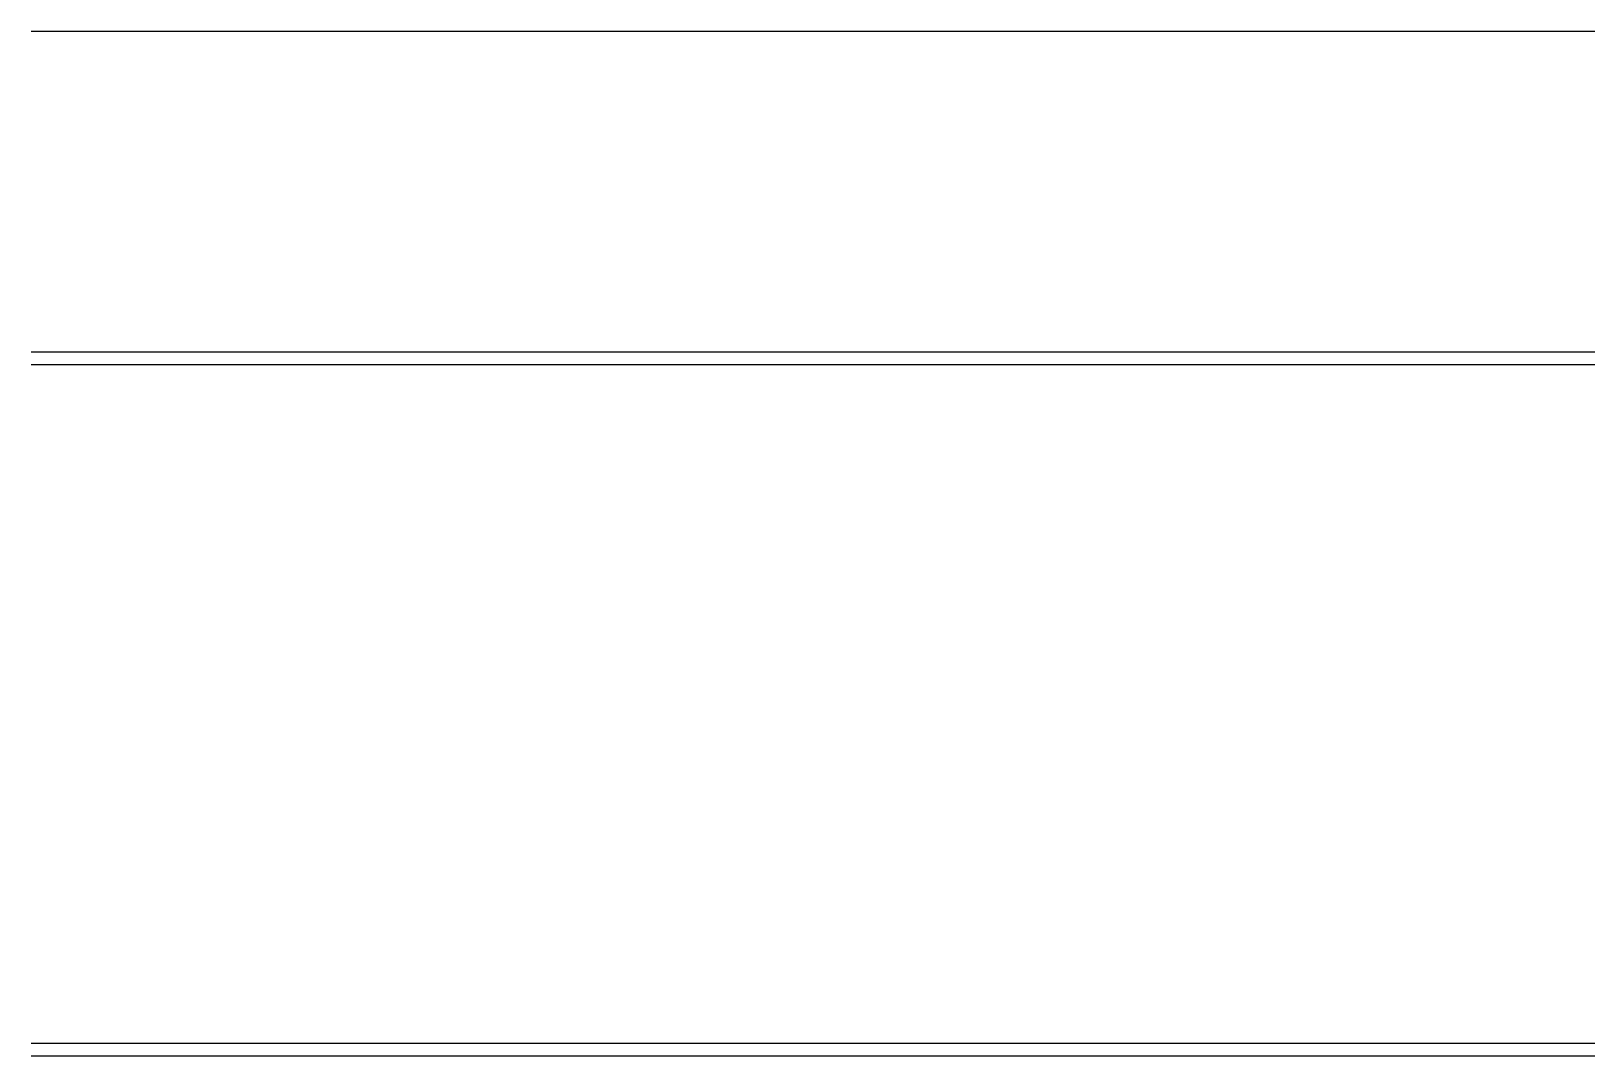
# Model space of a CAD drawing. Header units: millimetres. Extents: x 150937 to 394412, y 327166 to 584759.
# Drawn here: x 245016.8 to 245326.1, y 485904.2 to 486107.9 of the extents above; entities that cross this region are included whole.
import ezdxf

# ---------------------------------------------------------------- set-up
doc = ezdxf.new("R2010")
doc.units = ezdxf.units.MM

# ---------------------------------------------------------------- blocks, each defined once
blk = doc.blocks.new('C-1S DRUM RIGHT')
for p, q in [((-501.68, 252.89), (117, 252.89)), ((-501.68, 189.12), (-225.85, 189.12)), ((-225.85, 189.12), (30, 189.12)), ((-501.68, 186.62), (-225.85, 186.62)), ((-225.85, 186.62), (30, 186.62)), ((-501.68, 51.62), (-225.85, 51.62)), ((-225.85, 51.62), (30, 51.62)), ((-501.68, 49.12), (-225.85, 49.12)), ((-225.85, 49.12), (30, 49.12))]:
    blk.add_line(p, q)

msp = doc.modelspace()

# ---------------------------------------------------------------- block references
msp.add_blockref('C-1S DRUM RIGHT', (245518.451, 485855.033))

doc.saveas('drawing.dxf')
